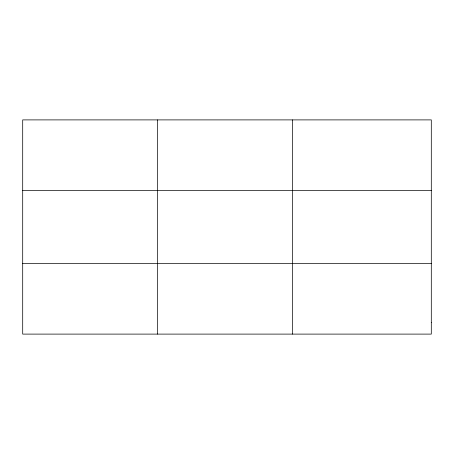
<?xml version="1.0" encoding="UTF-8"?>
<svg xmlns="http://www.w3.org/2000/svg" width="454" height="454" viewBox="0 0 454 454"><rect width="100%" height="100%" fill="white"/><g stroke="black" fill="none" stroke-linecap="round" stroke-linejoin="round"><path stroke-width="0.68" d="M157.538 334.104L157.538 119.896M292.376 334.104L292.376 119.896M22.7 190.584L431.3 190.584M22.7 263.416L431.3 263.416M431.3 322.323L431.3 334.104L22.7 334.104L22.7 119.896L431.3 119.896L431.3 322.323"/></g></svg>
